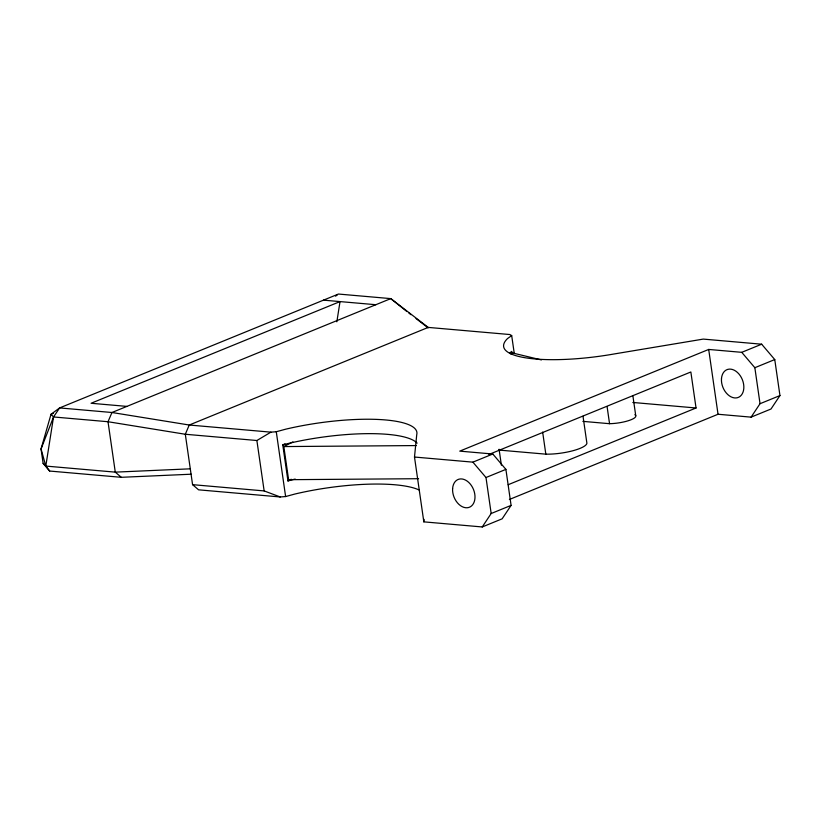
<?xml version="1.0" encoding="UTF-8"?>
<svg xmlns="http://www.w3.org/2000/svg" width="821" height="821" viewBox="0 0 821 821"><rect width="100%" height="100%" fill="white"/><g stroke="black" fill="none" stroke-linecap="round" stroke-linejoin="round"><path stroke-width="1.23" d="M509.4 499.476L718.036 414.256L751.092 417.14L771.001 409.012L779.95 395.568L774.757 359.567L761.662 344.204L741.753 352.332L708.697 349.448L459.75 451.129L492.805 454.013L505.9 469.376L511.093 505.387L502.144 518.821L482.235 526.959L423.831 521.858L414.492 457.04L416.74 434.637A96.067 23.245 -8.2 0 0 285.636 429.198L276.277 431.743L270.909 432.154L189.251 425.021L111.954 412.501L59.615 407.924L51.015 414.277L41.05 448.964L43.123 463.362L49.671 471.049L121.292 477.309L191.221 474.21M423.831 521.858L424.077 519.365M49.671 471.049L45.802 466.071L53.529 416.965L59.615 407.924L338.437 294.041L390.775 298.618L428.234 327.405L509.872 334.537L511.688 335.584L514.203 353.03M336.846 321.791L340.027 301.584L91.08 403.265L126.896 406.395M53.386 413.312L51.015 414.277L53.529 416.965L41.05 448.964L45.802 466.071L115.279 472.137L190.287 468.822M482.235 526.959L491.174 513.515L511.093 505.387M751.092 417.14L760.03 403.706L779.95 395.568M335.563 296.165L337.482 294.749M511.688 335.584L507.522 338.57A96.067 23.245 -8.2 0 0 614.344 353.933L703.269 339.094L761.662 344.204M509.595 352.979L511.801 351.398L512.16 353.882M53.529 416.965L108.013 421.727L185.31 434.258L256.881 440.508L270.909 432.154M295.221 479.064A96.067 23.245 -8.2 0 0 292.902 479.608L287.955 480.952L282.773 444.941L284.979 443.802M418.577 478.705L288.592 479.69L283.82 446.573L292.892 441.893M287.955 480.952L291.26 479.238M428.234 327.405L189.251 425.021L185.31 434.258L192.576 484.657L198.59 489.829L280.238 496.962L285.616 496.551L294.975 494.016A96.067 23.245 -8.2 0 1 419.264 490.045M488.834 454.495L690.851 371.985L696.044 407.986L508.199 484.708M414.492 457.04L472.896 462.151L492.805 454.013M472.896 462.151L485.991 477.514L505.9 469.376M741.753 352.332L754.848 367.705L774.757 359.567M510.405 353.841L512.817 353.04L541.408 359.937M282.773 444.941L287.709 443.607A96.067 23.245 -8.2 0 1 417.13 443.145M283.82 446.573L416.35 445.567M323.495 300.147L375.833 304.714M632.827 402.464L696.044 407.986M582.859 421.358L609.551 423.698A18.555 4.485 -8.2 0 0 629.728 420.249A18.555 4.485 -8.2 0 0 634.849 414.697M498.788 450.052L545.832 454.157A26.98 6.527 -8.2 0 0 572.658 450.801A26.98 6.527 -8.2 0 0 586.902 443.258L583.013 416.268M192.576 484.657L264.146 490.917L280.238 496.962M406.918 311.57L390.775 298.618L111.954 412.501L108.013 421.727L115.279 472.137L121.292 477.309M408.94 313.119L410.962 314.679M416.031 318.569L428.182 327.907M43.123 463.362L45.802 466.071M754.848 367.705L760.03 403.706M708.697 349.448L718.036 414.256M632.899 395.886L635.721 415.518M607.078 406.518L609.551 423.698M542.65 432.072L545.832 454.157M499.086 449.241L501.385 465.189M485.991 477.514L491.174 513.515M276.277 431.743L285.616 496.551M256.881 440.508L264.146 490.917M721.464 378.881A14.994 10.447 67.8 0 0 737.504 397.692A14.994 10.447 67.8 0 0 738.972 374.037A14.994 10.447 67.8 0 0 721.464 378.881M452.607 488.69A14.994 10.447 67.8 0 0 468.647 507.511A14.994 10.447 67.8 0 0 470.115 483.846A14.994 10.447 67.8 0 0 452.607 488.69"/></g></svg>
